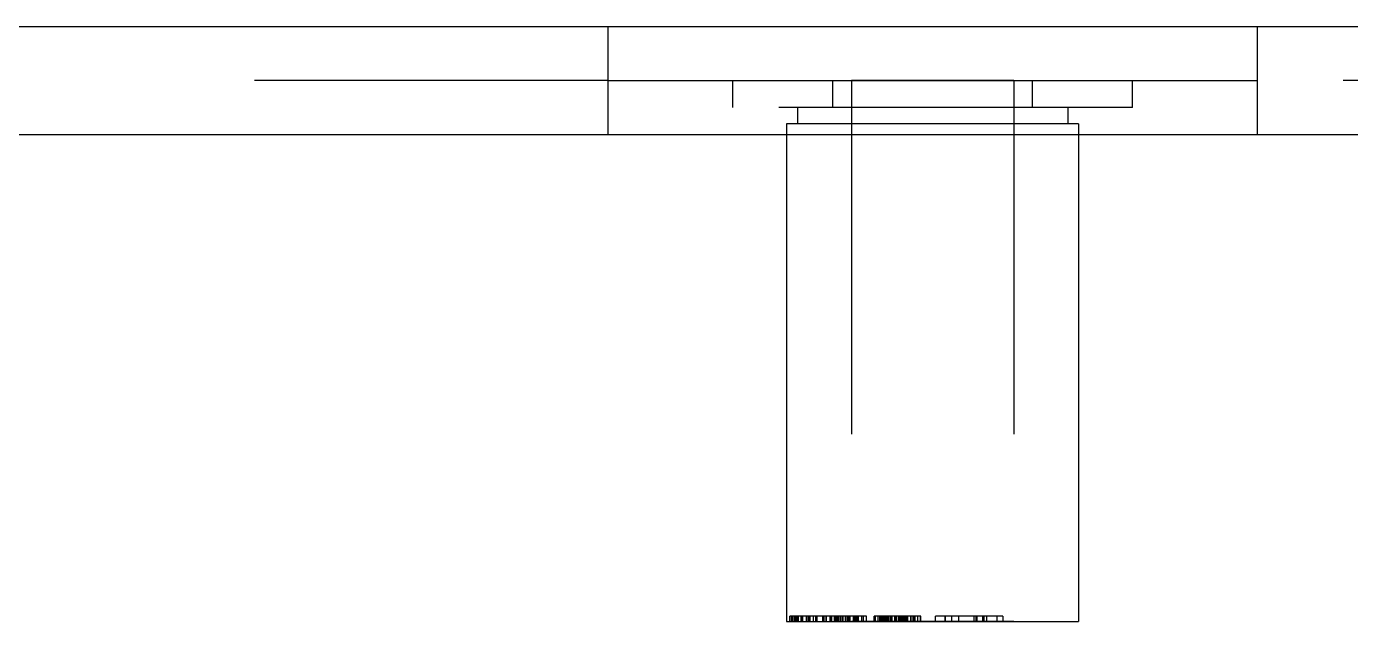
# Model space of a CAD drawing. Header units: millimetres. Extents: x 0 to 1189, y 25 to 866.
# Drawn here: x 270.15 to 294.63, y 255.84 to 266.84 of the extents above; entities that cross this region are included whole.
import ezdxf

# ---------------------------------------------------------------- set-up
doc = ezdxf.new("R2010")
doc.units = ezdxf.units.MM
doc.header["$LTSCALE"] = 65.395
doc.linetypes.add('HIDDEN', pattern=[0.2, 0.1, -0.1])
doc.layers.get('0').update_dxf_attribs({"linetype": 'CONTINUOUS'})
doc.layers.add('02___PRT_ALL_AXES', color=7, linetype='CONTINUOUS')
doc.layers.add('DEFAULT_2', color=8, linetype='HIDDEN')

msp = doc.modelspace()

# ---------------------------------------------------------------- linework, layer by layer
at = {"color": 3, "linetype": 'Continuous'}
for p, q in [((160.902, 266.838), (572.902, 266.838)), ((280.902, 264.838), (280.902, 266.838)), ((292.902, 266.838), (292.902, 264.838)), ((160.902, 264.838), (572.902, 264.838))]:
    msp.add_line(p, q, dxfattribs=at)
at = {"color": 7, "linetype": 'Continuous'}
for p, q in [((280.902, 265.838), (292.902, 265.838)), ((284.202, 264.838), (284.202, 255.838)), ((289.602, 264.838), (289.602, 255.838)), ((284.202, 255.838), (289.602, 255.838)), ((284.624, 255.938), (284.624, 255.838)), ((284.693, 255.938), (284.624, 255.938)), ((284.693, 255.938), (284.693, 255.838)), ((286.029, 255.938), (286.029, 255.838)), ((286.2, 255.938), (286.029, 255.938)), ((286.085, 255.838), (286.085, 255.938)), ((286.2, 255.938), (286.2, 255.838)), ((287.253, 255.938), (287.253, 255.838)), ((287.378, 255.938), (287.253, 255.938)), ((287.378, 255.938), (287.378, 255.838)), ((287.662, 255.938), (287.662, 255.838)), ((287.822, 255.938), (287.662, 255.938)), ((287.709, 255.838), (287.709, 255.938)), ((287.728, 255.838), (287.728, 255.938)), ((287.822, 255.938), (287.822, 255.838)), ((288.091, 255.938), (288.091, 255.838)), ((288.203, 255.938), (288.091, 255.938)), ((288.203, 255.938), (288.203, 255.838))]:
    msp.add_line(p, q, dxfattribs=at)
at = {"layer": '02___PRT_ALL_AXES', "color": 8, "linetype": 'HIDDEN'}
for p, q in [((285.402, 265.838), (285.402, 255.838)), ((288.402, 265.838), (285.402, 265.838)), ((288.402, 265.838), (288.402, 255.838)), ((284.202, 265.038), (284.202, 264.838)), ((289.602, 265.038), (289.602, 264.838)), ((288.402, 255.838), (285.402, 255.838))]:
    msp.add_line(p, q, dxfattribs=at)
at = {"layer": '02___PRT_ALL_AXES', "color": 7, "linetype": 'Continuous'}
for p, q in [((284.202, 264.838), (284.202, 255.838)), ((289.602, 264.838), (289.602, 255.838))]:
    msp.add_line(p, q, dxfattribs=at)
at = {"layer": 'DEFAULT_2', "color": 8, "linetype": 'HIDDEN'}
for p, q in [((280.902, 265.838), (179.902, 265.838)), ((283.207, 265.338), (283.207, 265.838)), ((285.055, 265.338), (285.055, 265.838)), ((285.402, 265.838), (285.402, 264.838)), ((288.402, 265.838), (288.402, 264.838)), ((288.75, 265.338), (288.75, 265.838)), ((290.597, 265.338), (290.597, 265.838)), ((444.902, 265.838), (292.902, 265.838)), ((290.597, 265.338), (283.207, 265.338)), ((284.402, 265.338), (284.402, 265.038)), ((289.402, 265.338), (289.402, 265.038)), ((284.202, 265.038), (284.202, 264.838)), ((289.602, 265.038), (284.202, 265.038)), ((289.602, 265.038), (289.602, 264.838)), ((284.261, 255.838), (284.261, 255.938)), ((284.624, 255.938), (284.261, 255.938)), ((284.268, 255.838), (284.268, 255.938)), ((284.301, 255.838), (284.301, 255.938)), ((284.316, 255.838), (284.316, 255.938)), ((284.349, 255.838), (284.349, 255.938)), ((284.369, 255.838), (284.369, 255.938)), ((284.371, 255.838), (284.371, 255.938)), ((284.397, 255.838), (284.397, 255.938)), ((284.401, 255.838), (284.401, 255.938)), ((284.415, 255.838), (284.415, 255.938)), ((284.423, 255.838), (284.423, 255.938)), ((284.47, 255.838), (284.47, 255.938)), ((284.477, 255.838), (284.477, 255.938)), ((284.481, 255.838), (284.481, 255.938)), ((284.504, 255.838), (284.504, 255.938)), ((284.569, 255.838), (284.569, 255.938)), ((284.58, 255.838), (284.58, 255.938)), ((284.613, 255.838), (284.613, 255.938)), ((284.624, 255.838), (284.624, 255.938)), ((284.636, 255.838), (284.636, 255.938)), ((285.679, 255.938), (284.693, 255.938)), ((284.742, 255.838), (284.742, 255.938)), ((284.744, 255.838), (284.744, 255.938)), ((284.767, 255.838), (284.767, 255.938)), ((284.769, 255.838), (284.769, 255.938)), ((284.875, 255.838), (284.875, 255.938)), ((284.887, 255.838), (284.887, 255.938)), ((284.898, 255.838), (284.898, 255.938)), ((284.931, 255.838), (284.931, 255.938)), ((284.942, 255.838), (284.942, 255.938)), ((285.007, 255.838), (285.007, 255.938)), ((285.03, 255.838), (285.03, 255.938)), ((285.034, 255.838), (285.034, 255.938)), ((285.041, 255.838), (285.041, 255.938)), ((285.088, 255.838), (285.088, 255.938)), ((285.096, 255.838), (285.096, 255.938)), ((285.11, 255.838), (285.11, 255.938)), ((285.114, 255.838), (285.114, 255.938)), ((285.14, 255.838), (285.14, 255.938)), ((285.142, 255.838), (285.142, 255.938)), ((285.162, 255.838), (285.162, 255.938)), ((285.195, 255.838), (285.195, 255.938)), ((285.21, 255.838), (285.21, 255.938)), ((285.243, 255.838), (285.243, 255.938)), ((285.25, 255.838), (285.25, 255.938)), ((285.292, 255.838), (285.292, 255.938)), ((285.294, 255.838), (285.294, 255.938)), ((285.322, 255.838), (285.322, 255.938)), ((285.344, 255.838), (285.344, 255.938)), ((285.372, 255.838), (285.372, 255.938)), ((285.376, 255.838), (285.376, 255.938)), ((285.44, 255.838), (285.44, 255.938)), ((285.442, 255.838), (285.442, 255.938)), ((285.459, 255.838), (285.459, 255.938)), ((285.462, 255.838), (285.462, 255.938)), ((285.47, 255.838), (285.47, 255.938)), ((285.473, 255.838), (285.473, 255.938)), ((285.482, 255.838), (285.482, 255.938)), ((285.489, 255.838), (285.489, 255.938)), ((285.498, 255.838), (285.498, 255.938)), ((285.501, 255.838), (285.501, 255.938)), ((285.511, 255.838), (285.511, 255.938)), ((285.512, 255.838), (285.512, 255.938)), ((285.529, 255.838), (285.529, 255.938)), ((285.595, 255.838), (285.595, 255.938)), ((285.627, 255.838), (285.627, 255.938)), ((285.678, 255.838), (285.678, 255.938)), ((285.679, 255.838), (285.679, 255.938)), ((285.824, 255.838), (285.824, 255.938)), ((286.029, 255.938), (285.824, 255.938)), ((285.825, 255.838), (285.825, 255.938)), ((285.846, 255.838), (285.846, 255.938)), ((285.848, 255.838), (285.848, 255.938)), ((285.893, 255.838), (285.893, 255.938)), ((285.923, 255.838), (285.923, 255.938)), ((285.931, 255.838), (285.931, 255.938)), ((285.948, 255.838), (285.948, 255.938)), ((285.952, 255.838), (285.952, 255.938)), ((285.958, 255.838), (285.958, 255.938)), ((285.961, 255.838), (285.961, 255.938)), ((285.981, 255.838), (285.981, 255.938)), ((285.986, 255.838), (285.986, 255.938)), ((285.992, 255.838), (285.992, 255.938)), ((285.999, 255.838), (285.999, 255.938)), ((286.003, 255.838), (286.003, 255.938)), ((286.013, 255.838), (286.013, 255.938)), ((286.044, 255.838), (286.044, 255.938)), ((286.064, 255.838), (286.064, 255.938)), ((286.086, 255.838), (286.086, 255.938)), ((286.098, 255.838), (286.098, 255.938)), ((286.101, 255.838), (286.101, 255.938)), ((286.128, 255.838), (286.128, 255.938)), ((286.148, 255.838), (286.148, 255.938)), ((286.157, 255.838), (286.157, 255.938)), ((286.681, 255.938), (286.2, 255.938)), ((286.205, 255.838), (286.205, 255.938)), ((286.211, 255.838), (286.211, 255.938)), ((286.229, 255.838), (286.229, 255.938)), ((286.236, 255.838), (286.236, 255.938)), ((286.24, 255.838), (286.24, 255.938)), ((286.279, 255.838), (286.279, 255.938)), ((286.29, 255.838), (286.29, 255.938)), ((286.311, 255.838), (286.311, 255.938)), ((286.315, 255.838), (286.315, 255.938)), ((286.335, 255.838), (286.335, 255.938)), ((286.357, 255.838), (286.357, 255.938)), ((286.372, 255.838), (286.372, 255.938)), ((286.386, 255.838), (286.386, 255.938)), ((286.409, 255.838), (286.409, 255.938)), ((286.415, 255.838), (286.415, 255.938)), ((286.426, 255.838), (286.426, 255.938)), ((286.441, 255.838), (286.441, 255.938)), ((286.444, 255.838), (286.444, 255.938)), ((286.502, 255.838), (286.502, 255.938)), ((286.508, 255.838), (286.508, 255.938)), ((286.541, 255.838), (286.541, 255.938)), ((286.555, 255.838), (286.555, 255.938)), ((286.559, 255.838), (286.559, 255.938)), ((286.577, 255.838), (286.577, 255.938)), ((286.626, 255.838), (286.626, 255.938)), ((286.676, 255.838), (286.676, 255.938)), ((286.681, 255.838), (286.681, 255.938)), ((286.956, 255.838), (286.956, 255.938)), ((287.253, 255.938), (286.956, 255.938)), ((287.134, 255.838), (287.134, 255.938)), ((287.141, 255.838), (287.141, 255.938)), ((287.662, 255.938), (287.378, 255.938)), ((288.091, 255.938), (287.822, 255.938)), ((287.854, 255.838), (287.854, 255.938)), ((287.906, 255.838), (287.906, 255.938))]:
    msp.add_line(p, q, dxfattribs=at)

doc.saveas('drawing.dxf')
